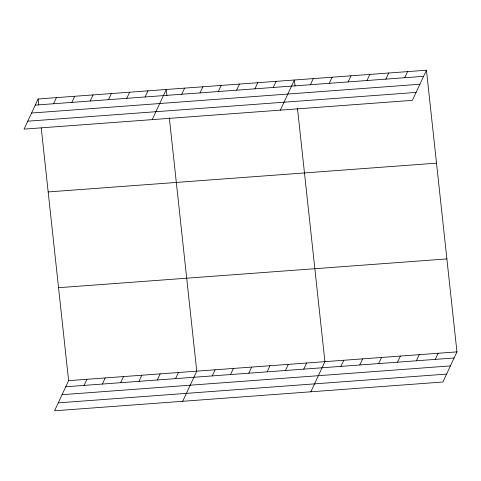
<?xml version="1.0" encoding="UTF-8"?>
<svg xmlns="http://www.w3.org/2000/svg" width="481" height="481" viewBox="0 0 481 481"><rect width="100%" height="100%" fill="white"/><g stroke="black" fill="none" stroke-linecap="round" stroke-linejoin="round"><path stroke-width="0.72" d="M38.101 98.99L24.05 129.124L412.391 100.349L426.449 70.214L38.101 98.99L38.745 104.936M53.559 103.752L56.409 97.631M71.867 102.393L74.717 96.278M90.175 101.034L93.025 94.919M108.484 99.681L111.333 93.567M126.792 98.322L129.642 92.208M145.094 96.964L147.95 90.849M152.206 119.631L166.258 89.496L166.901 95.442M181.71 94.252L184.566 88.137M200.018 92.899L202.874 86.778M41.246 127.988L68.609 380.651L54.551 410.786L442.899 382.01L456.95 351.876L426.449 70.214M218.326 91.54L221.182 85.426M84.061 385.407L86.911 379.293M236.634 90.181L239.484 84.067M102.369 384.054L105.219 377.94M254.942 88.829L257.792 82.714M120.677 382.696L123.527 376.581M273.25 87.47L276.1 81.355M138.985 381.337L141.835 375.222M280.357 110.131L294.408 79.996L295.051 85.949M157.293 379.984L160.143 373.869M310.419 84.716L313.269 78.601M175.601 378.625L178.451 372.51M329.281 83.321L332.137 77.2M182.708 401.292L196.759 371.152L169.318 117.749M348.148 81.92L350.998 75.806M212.217 375.914L215.067 369.799M367.009 80.525L369.859 74.405M230.525 374.555L233.375 368.44M385.87 79.124L388.72 73.01M248.833 373.202L251.683 367.087M267.135 371.843L269.991 365.728M404.731 77.73L407.581 71.615M285.443 370.484L288.299 364.37M303.751 369.131L306.607 363.017M310.858 391.793L324.915 361.658L297.468 108.255M340.921 366.378L343.777 360.263M359.788 364.977L362.638 358.862M378.649 363.582L381.499 357.467M397.51 362.181L400.36 356.066M416.372 360.786L419.228 354.671M435.233 359.385L438.089 353.27M35.251 105.105L423.593 76.329M31.554 113.035L419.901 84.259M27.748 121.2L416.089 92.424M48.166 191.937L436.514 163.161M58.538 287.704L446.885 258.928M68.609 380.651L456.95 351.876M65.753 386.766L454.1 357.99M62.055 394.691L450.402 365.915M58.249 402.862L446.596 374.086"/></g></svg>
